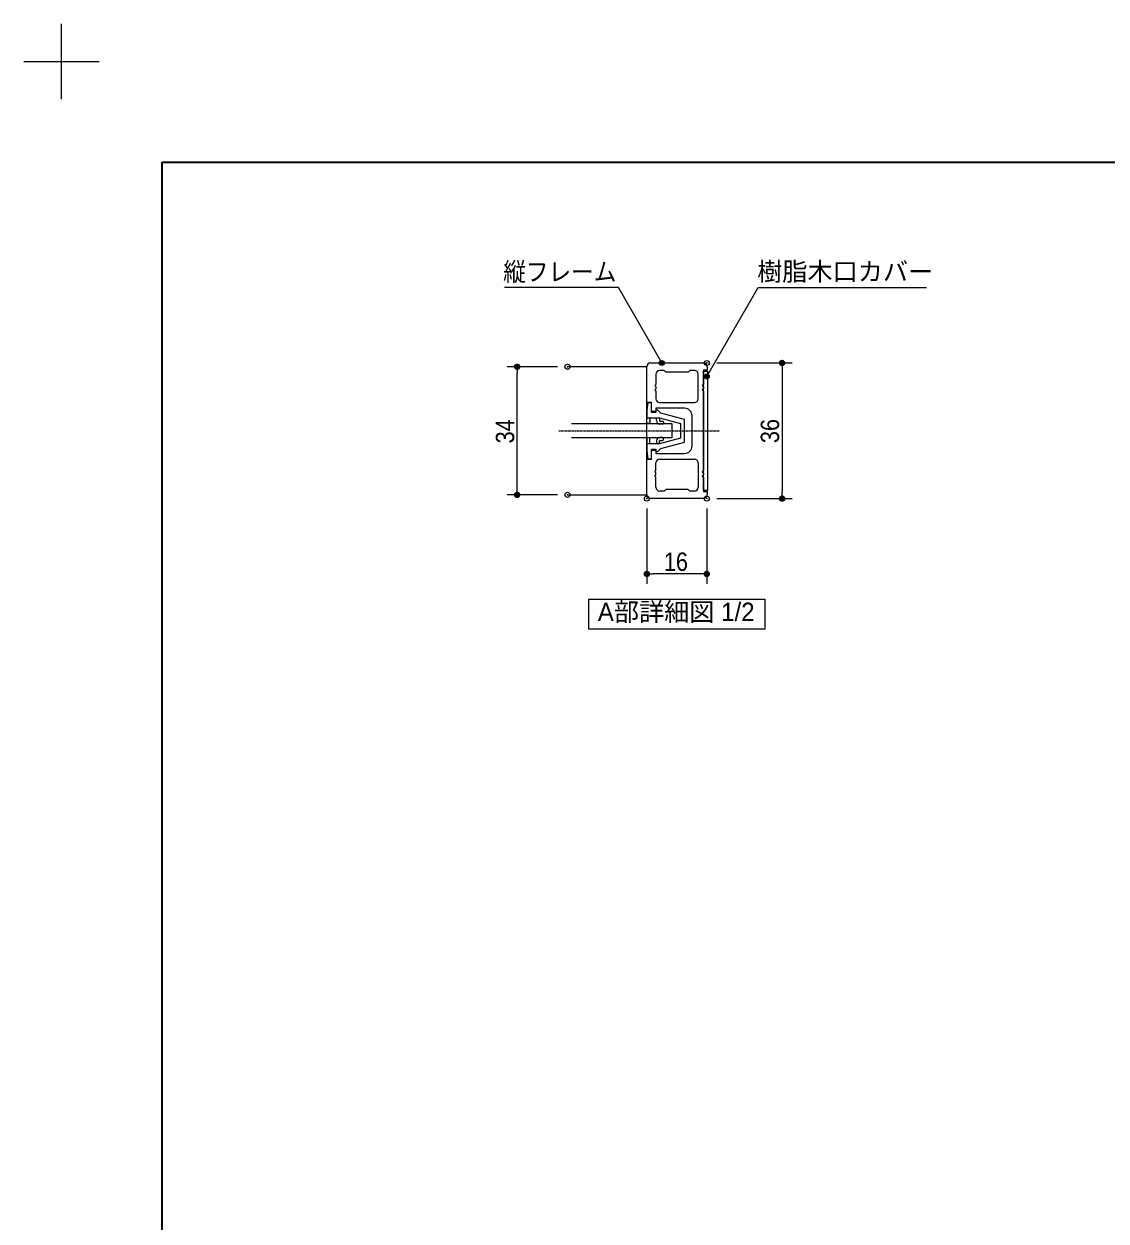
# Model space of a CAD drawing. Units: millimetres, scale not verified. Extents: x -6062 to 6062, y -3045 to 3045.
# Drawn here: x -6062 to -3908, y 662 to 3045 of the extents above; entities that cross this region are included whole.
import ezdxf
from ezdxf.enums import TextEntityAlignment as Align

# ---------------------------------------------------------------- set-up
doc = ezdxf.new("R2010")
doc.units = ezdxf.units.MM
doc.header["$LTSCALE"] = 20
doc.header["$PDMODE"] = 32
doc.header["$PDSIZE"] = 10
doc.linetypes.add('USER2', pattern=[2.91, 1.76, -0.4, 0.35, -0.4])
for name, color, linetype, lineweight in [('0-0_2寸法-1', 7, 'Continuous', 15), ('0-1_0', 7, 'Continuous', 25), ('0-3_2寸法-3', 7, 'Continuous', 15), ('0-5_1図面枠', 7, 'Continuous', 15), ('0-6_3一般', 7, 'Continuous', 15)]:
    doc.layers.add(name, color=color, linetype=linetype, lineweight=lineweight)
doc.layers.add('0-2_Defpoints', color=7, linetype='Continuous')
doc.styles.add('ＭＳ Ｐゴシック', font='')
doc.styles.get('ＭＳ Ｐゴシック').set_extended_font_data('MS PGothic')

# ---------------------------------------------------------------- blocks, each defined once
blk = doc.blocks.new('グループ-2')
at = {"layer": '0-5_1図面枠'}
for p, q in [((-84000, 57900), (-84000, 60900)), ((-85500, 59400), (-82500, 59400))]:
    blk.add_line(p, q, dxfattribs=at)
blk = doc.blocks.new('グループ-4')
at = {"layer": '0-5_1図面枠', "lineweight": 35}
blk.add_lwpolyline([(-80000, 55400), (80000, 55400), (80000, -55400), (-80000, -55400)], close=True, dxfattribs=at)
blk = doc.blocks.new('図面枠')
at = {"layer": '0-5_1図面枠'}
for name in ['グループ-2', 'グループ-4']:
    blk.add_blockref(name, (0, 0), dxfattribs=at)
blk = doc.blocks.new('グループ-18')
at = {"layer": '0-6_3一般'}
for p, q in [((-60692.5, 45025), (-60692.5, 45215)), ((-60612.5, 44985), (-60652.5, 44985)), ((-60572.5, 45215), (-60572.5, 45025)), ((-60312.5, 45105), (-60312.5, 45215)), ((-60192.5, 45215), (-60192.5, 45105)), ((-60172.5, 45085), (-60072.5, 45085)), ((-60072.5, 44965), (-60172.5, 44965)), ((-60032.5, 45045), (-60032.5, 45005)), ((-60692.5, 44375), (-60692.5, 44185)), ((-60612.5, 44415), (-60652.5, 44415)), ((-60572.5, 44185), (-60572.5, 44375)), ((-60072.5, 44435), (-60172.5, 44435)), ((-60032.5, 44355), (-60032.5, 44395)), ((-60312.5, 44295), (-60312.5, 44185)), ((-60192.5, 44185), (-60192.5, 44295)), ((-60172.5, 44315), (-60072.5, 44315))]:
    blk.add_line(p, q, dxfattribs=at)
blk.add_lwpolyline([(-60332.5, 45435), (-60512.5, 45435), (-60512.5, 45815), (-60652.5, 45815), (-60692.5, 45500), (-60692.5, 45215), (-60192.5, 45215), (-59352.5, 44989.9), (-59352.5, 44410.1), (-60192.5, 44185), (-60692.5, 44185), (-60692.5, 43900), (-60652.5, 43585), (-60512.5, 43585), (-60512.5, 43965), (-60332.5, 43965), (-60332.5, 43875), (-60252.5, 43875), (-60133.8, 43993.7), (-59192.5, 44245.9), (-59192.5, 45154.1), (-60133.8, 45406.3), (-60252.5, 45525), (-60332.5, 45525)], close=True, dxfattribs=at)
for centre, radius, start, end in [((-60652.5, 45025), 40, 180, 270), ((-60612.5, 45025), 40, 270, 0), ((-60172.5, 45105), 140, 180, 270), ((-60172.5, 45105), 20, 180, 270), ((-60072.5, 45045), 40, 0, 90), ((-60072.5, 45005), 40, 270, 0), ((-60652.5, 44375), 40, 90, 180), ((-60612.5, 44375), 40, 0, 90), ((-60172.5, 44295), 140, 90, 180), ((-60072.5, 44395), 40, 0, 90), ((-60072.5, 44355), 40, 270, 0), ((-60172.5, 44295), 20, 90, 180)]:
    blk.add_arc(centre, radius, start, end, dxfattribs=at)
blk = doc.blocks.new('グループ-19')
at = {"layer": '0-6_3一般'}
for p, q in [((-60542.5, 47400), (-58442.5, 47400)), ((-58652.5, 45975), (-58652.5, 46950)), ((-60182.5, 45825), (-58802.5, 45825)), ((-58892.5, 44100), (-58892.5, 45300)), ((-60182.5, 43575), (-58802.5, 43575)), ((-58652.5, 43425), (-58652.5, 42450)), ((-58442.5, 42000), (-60542.5, 42000))]:
    blk.add_line(p, q, dxfattribs=at)
for points in [[(-59192.5, 45600), (-60332.5, 45600), (-60332.5, 45465), (-60512.5, 45465), (-60512.5, 45825), (-60692.5, 45825), (-60692.5, 47250)], [(-58292.5, 47250), (-58292.5, 47115), (-58442.5, 47115), (-58442.5, 46547.5)], [(-60332.5, 46950), (-60332.5, 46547.5), (-60377.5, 46502.5), (-60332.5, 46457.5), (-60332.5, 46372.5), (-60377.5, 46327.5), (-60332.5, 46282.5), (-60332.5, 45975)], [(-58802.5, 47100), (-58982.5, 47100), (-59042.5, 47040), (-59942.5, 47040), (-60002.5, 47100), (-60182.5, 47100)], [(-58442.5, 46547.5), (-58487.5, 46502.5), (-58442.5, 46457.5), (-58442.5, 46372.5), (-58487.5, 46327.5), (-58442.5, 46282.5), (-58442.5, 43117.5), (-58487.5, 43072.5), (-58442.5, 43027.5), (-58442.5, 42942.5), (-58487.5, 42897.5), (-58442.5, 42852.5), (-58442.5, 42285), (-58292.5, 42285), (-58292.5, 42150)], [(-60692.5, 42150), (-60692.5, 43575), (-60512.5, 43575), (-60512.5, 43935), (-60332.5, 43935), (-60332.5, 43800), (-59192.5, 43800)], [(-60332.5, 42450), (-60332.5, 42852.5), (-60377.5, 42897.5), (-60332.5, 42942.5), (-60332.5, 43027.5), (-60377.5, 43072.5), (-60332.5, 43117.5), (-60332.5, 43425)], [(-58802.5, 42300), (-58982.5, 42300), (-59042.5, 42360), (-59942.5, 42360), (-60002.5, 42300), (-60182.5, 42300)]]:
    blk.add_lwpolyline(points, dxfattribs=at)
blk.add_lwpolyline([(-58442.5, 47080), (-58277.5, 47080), (-58277.5, 42320), (-58442.5, 42320)], close=True, dxfattribs=at)
for centre, radius, start, end in [((-60542.5, 47250), 150, 90, 180), ((-58442.5, 47250), 150, 0, 90), ((-60182.5, 46950), 150, 90, 180), ((-58802.5, 46950), 150, 0, 90), ((-60182.5, 45975), 150, 180, 270), ((-58802.5, 45975), 150, 270, 0), ((-59192.5, 45300), 300, 0, 90), ((-59192.5, 44100), 300, 270, 0), ((-60182.5, 43425), 150, 90, 180), ((-58802.5, 43425), 150, 0, 90), ((-60182.5, 42450), 150, 180, 270), ((-58802.5, 42450), 150, 270, 0), ((-60542.5, 42150), 150, 180, 270), ((-58442.5, 42150), 150, 270, 0)]:
    blk.add_arc(centre, radius, start, end, dxfattribs=at)
blk = doc.blocks.new('グループ-20')
at = {"layer": '0-6_3一般', "linetype": 'USER2'}
blk.add_line((-64192.5, 44700), (-57792.5, 44700), dxfattribs=at)
at = {"layer": '0-6_3一般'}
blk.add_lwpolyline([(-63692.5, 44985), (-59692.5, 44985), (-59692.5, 44415), (-63692.5, 44415)], dxfattribs=at)
for name in ['グループ-19', 'グループ-18']:
    blk.add_blockref(name, (0, 0), dxfattribs=at)
blk = doc.blocks.new('グループ-21')
at = {"layer": '0-6_3一般'}
blk.add_lwpolyline([(-63857.5, 42150), (-60692.5, 42150), (-60692.5, 47250), (-63857.5, 47250)], dxfattribs=at)
blk = doc.blocks.new('グループ-22')
at = {"layer": '0-6_3一般'}
for name in ['グループ-20', 'グループ-21']:
    blk.add_blockref(name, (0, 0), dxfattribs=at)
blk = doc.blocks.new('_Dot')
at = {"layer": '0-1_0'}
blk.add_line((-10, 0), (-20, 0), dxfattribs=at)
for points in [[(0, 0), (-10, 0), (-9.92, 1.25)], [(0, 0), (-9.92, -1.25), (-10, 0)], [(0, 0), (-9.92, 1.25), (-9.69, 2.49)], [(0, 0), (-9.69, -2.49), (-9.92, -1.25)], [(0, 0), (-9.69, 2.49), (-9.3, 3.68)], [(0, 0), (-9.3, -3.68), (-9.69, -2.49)], [(0, 0), (-9.3, 3.68), (-8.76, 4.82)], [(0, 0), (-8.76, -4.82), (-9.3, -3.68)], [(0, 0), (-8.76, 4.82), (-8.09, 5.88)], [(0, 0), (-8.09, -5.88), (-8.76, -4.82)], [(0, 0), (-8.09, 5.88), (-7.29, 6.85)], [(0, 0), (-7.29, -6.85), (-8.09, -5.88)], [(0, 0), (-7.29, 6.85), (-6.37, 7.71)], [(0, 0), (-6.37, -7.71), (-7.29, -6.85)], [(0, 0), (-6.37, 7.71), (-5.36, 8.44)], [(0, 0), (-5.36, -8.44), (-6.37, -7.71)], [(0, 0), (-5.36, 8.44), (-4.26, 9.05)], [(0, 0), (-4.26, -9.05), (-5.36, -8.44)], [(0, 0), (-4.26, 9.05), (-3.09, 9.51)], [(0, 0), (-3.09, -9.51), (-4.26, -9.05)], [(0, 0), (-3.09, 9.51), (-1.87, 9.82)], [(0, 0), (-1.87, -9.82), (-3.09, -9.51)], [(0, 0), (-1.87, 9.82), (-0.63, 9.98)], [(0, 0), (-0.63, -9.98), (-1.87, -9.82)], [(0, 0), (-0.63, 9.98), (0.63, 9.98)], [(0, 0), (0.63, -9.98), (-0.63, -9.98)], [(0, 0), (0.63, 9.98), (1.87, 9.82)], [(0, 0), (1.87, 9.82), (3.09, 9.51)], [(0, 0), (3.09, 9.51), (4.26, 9.05)], [(0, 0), (4.26, 9.05), (5.36, 8.44)], [(0, 0), (5.36, 8.44), (6.37, 7.71)], [(0, 0), (6.37, 7.71), (7.29, 6.85)], [(0, 0), (7.29, 6.85), (8.09, 5.88)], [(0, 0), (8.09, 5.88), (8.76, 4.82)], [(0, 0), (8.76, 4.82), (9.3, 3.68)], [(0, 0), (9.3, 3.68), (9.69, 2.49)], [(0, 0), (9.69, 2.49), (9.92, 1.25)], [(0, 0), (9.92, 1.25), (10, 0)], [(0, 0), (1.87, -9.82), (0.63, -9.98)], [(0, 0), (3.09, -9.51), (1.87, -9.82)], [(0, 0), (4.26, -9.05), (3.09, -9.51)], [(0, 0), (5.36, -8.44), (4.26, -9.05)], [(0, 0), (6.37, -7.71), (5.36, -8.44)], [(0, 0), (7.29, -6.85), (6.37, -7.71)], [(0, 0), (8.09, -5.88), (7.29, -6.85)], [(0, 0), (8.76, -4.82), (8.09, -5.88)], [(0, 0), (9.3, -3.68), (8.76, -4.82)], [(0, 0), (9.69, -2.49), (9.3, -3.68)], [(0, 0), (9.92, -1.25), (9.69, -2.49)], [(0, 0), (10, 0), (9.92, -1.25)]]:
    blk.add_solid(points, dxfattribs=at)
blk = doc.blocks.new('グループ-23')
at = {"layer": '0-3_2寸法-3'}
blk.add_lwpolyline([(-63000, 38000), (-56000, 38000), (-56000, 36800), (-63000, 36800)], close=True, dxfattribs=at)
at = {"layer": '0-3_2寸法-3', "style": 'ＭＳ Ｐゴシック'}
blk.add_text('A部詳細図 1/2', height=733.7, dxfattribs=at).set_placement((-62646.9, 36901.7), align=Align.BOTTOM_LEFT)

msp = doc.modelspace()

# ---------------------------------------------------------------- hatches: boundary and pattern name
at = {"layer": '0-3_2寸法-3'}
for points in [[(-4787.31, 2370, 1), (-4797.32, 2370, 1)], [(-4697.87, 2343, 1), (-4707.88, 2343, 1)]]:
    msp.add_hatch(color=256, dxfattribs=at).paths.add_polyline_path(points)

# ---------------------------------------------------------------- linework, layer by layer
at = {"layer": '0-0_2寸法-1'}
for p, q in [((-5000.38, 2362.5), (-5100.38, 2362.5)), ((-4682.87, 2370), (-4532.87, 2370)), ((-5080.38, 2120.21), (-5080.38, 2349.79)), ((-4552.87, 2357.29), (-4552.87, 2112.71)), ((-5000.38, 2107.5), (-5100.38, 2107.5)), ((-4682.87, 2100), (-4532.87, 2100)), ((-4822.13, 2080), (-4822.13, 1930)), ((-4702.87, 2080), (-4702.87, 1930)), ((-4715.59, 1950), (-4809.41, 1950))]:
    msp.add_line(p, q, dxfattribs=at)
at = {"layer": '0-2_Defpoints'}
for p in [(-5080.38, 2362.5), (-4980.38, 2362.5), (-4702.87, 2370), (-4980.38, 2107.5), (-4822.13, 2100), (-4702.87, 2100), (-4702.87, 2100), (-4552.87, 2100), (-4822.13, 1950)]:
    msp.add_point(p, dxfattribs=at)
at = {"layer": '0-3_2寸法-3'}
for points in [[(-4792.31, 2370), (-4878.92, 2520), (-5105.8, 2520)], [(-4702.87, 2343), (-4600.68, 2520), (-4265.57, 2520)]]:
    msp.add_lwpolyline(points, dxfattribs=at)
for centre in [(-4792.31, 2370), (-4702.87, 2343)]:
    msp.add_circle(centre, 5.01, dxfattribs=at)

# ---------------------------------------------------------------- block references
at = {"layer": '0-0_2寸法-1', "xscale": 0.6356201, "yscale": 0.6356201}
for p, rotation in [((-5080.38, 2362.5), 90), ((-4552.87, 2370), 90), ((-5080.38, 2107.5), 270), ((-4552.87, 2100), 270), ((-4822.13, 1950), 180)]:
    msp.add_blockref('_Dot', p, dxfattribs=dict(at, rotation=rotation))
msp.add_blockref('_Dot', (-4702.87, 1950), dxfattribs=at)
at = {"layer": '0-3_2寸法-3', "xscale": 0.05, "yscale": 0.05}
msp.add_blockref('グループ-23', (-1787.5, 0), dxfattribs=at)
at = {"layer": '0-5_1図面枠', "xscale": 0.05, "yscale": 0.05}
msp.add_blockref('図面枠', (-1787.5, 0), dxfattribs=at)
at = {"layer": '0-6_3一般', "xscale": 0.05, "yscale": 0.05}
msp.add_blockref('グループ-22', (-1787.5, 0), dxfattribs=at)

# ---------------------------------------------------------------- texts
at = {"layer": '0-0_2寸法-1', "style": 'ＭＳ Ｐゴシック', "width": 0.9}
for s, p in [('34', (-5075.32, 2209.92)), ('36', (-4547.82, 2210.51))]:
    msp.add_text(s, height=36.66, rotation=90, dxfattribs=at).set_placement(p, align=Align.BOTTOM_LEFT)
msp.add_text('16', height=36.66, dxfattribs=at).set_placement((-4788.33, 1945.04), align=Align.BOTTOM_LEFT)
at = {"layer": '0-3_2寸法-3', "style": 'ＭＳ Ｐゴシック', "width": 0.9}
msp.add_text('縦フレーム', height=36.69, dxfattribs=at).set_placement((-5108.1, 2522.17), align=Align.BOTTOM_LEFT)
at = {"layer": '0-3_2寸法-3', "style": 'ＭＳ Ｐゴシック'}
msp.add_text('樹脂木口カバー', height=36.69, dxfattribs=at).set_placement((-4602.41, 2522.75), align=Align.BOTTOM_LEFT)

doc.saveas('drawing.dxf')
